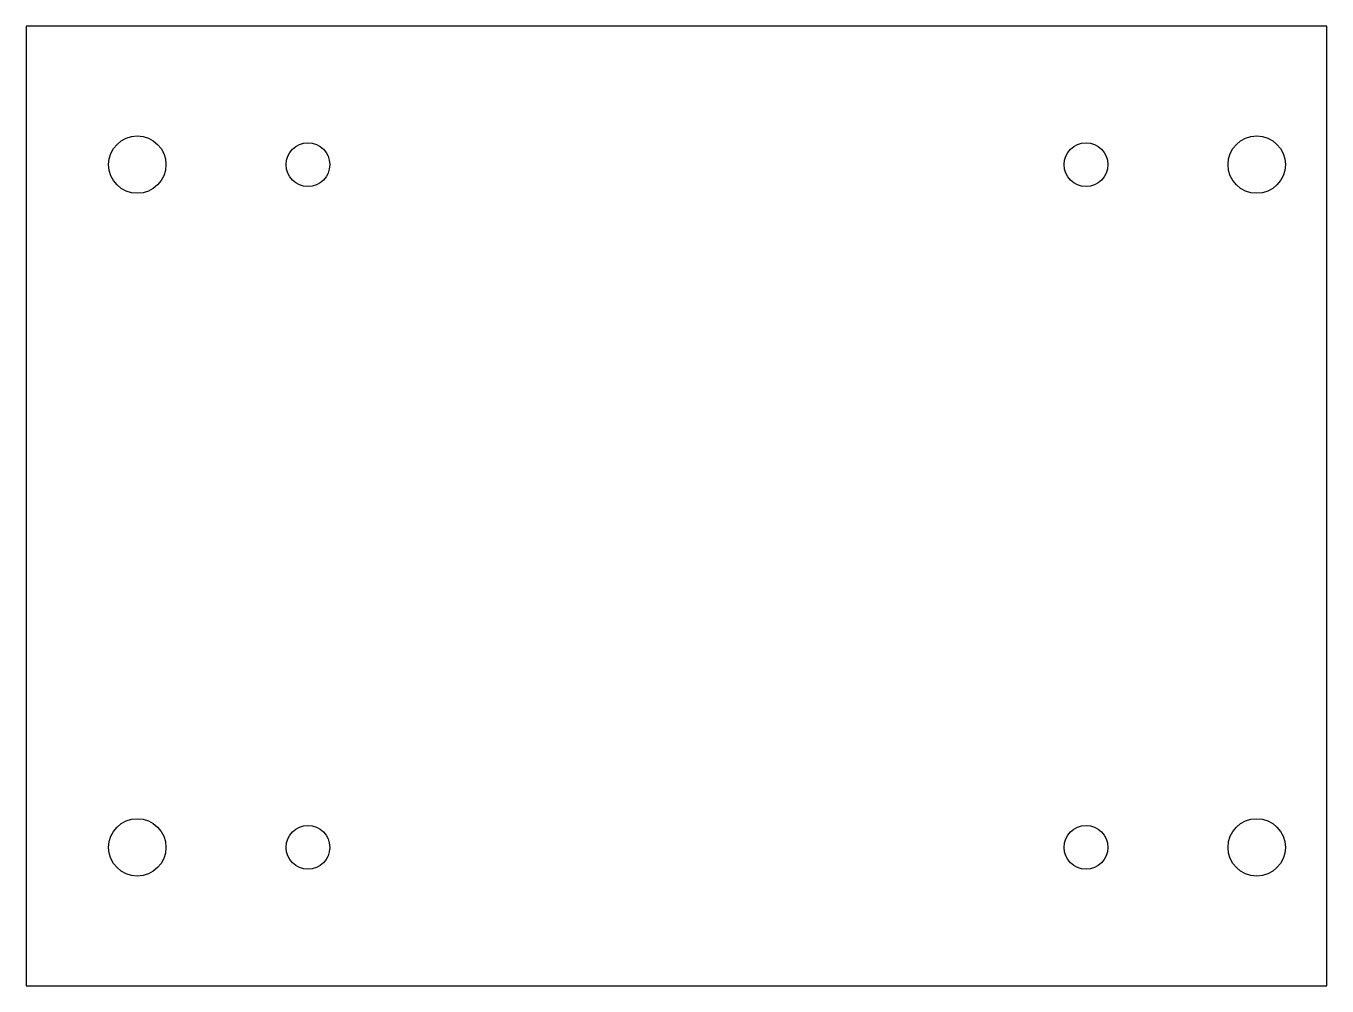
# Model space of a CAD drawing. Header units: millimetres. Extents: x 504.9 to 600.1, y -10.1 to 60.2.
import ezdxf

# ---------------------------------------------------------------- set-up
doc = ezdxf.new("R2010")
doc.units = ezdxf.units.MM
doc.layers.add('CUTOUTS', color=1, linetype='CONTINUOUS')
doc.layers.add('PERIMETER', color=5, linetype='CONTINUOUS')

msp = doc.modelspace()

# ---------------------------------------------------------------- linework, layer by layer
at = {"layer": 'CUTOUTS'}
for centre, radius in [((513, 50), 2.1), ((525.5, 50), 1.6), ((582.5, 50), 1.6), ((595, 50), 2.1), ((513, 0), 2.1), ((595, 0), 2.1), ((525.5, 0), 1.6), ((582.5, 0), 1.6)]:
    msp.add_circle(centre, radius, dxfattribs=at)
at = {"layer": 'PERIMETER'}
msp.add_lwpolyline([(600.15, -10.15), (600.15, 60.15), (504.85, 60.15), (504.85, -10.15)], close=True, dxfattribs=at)

doc.saveas('drawing.dxf')
